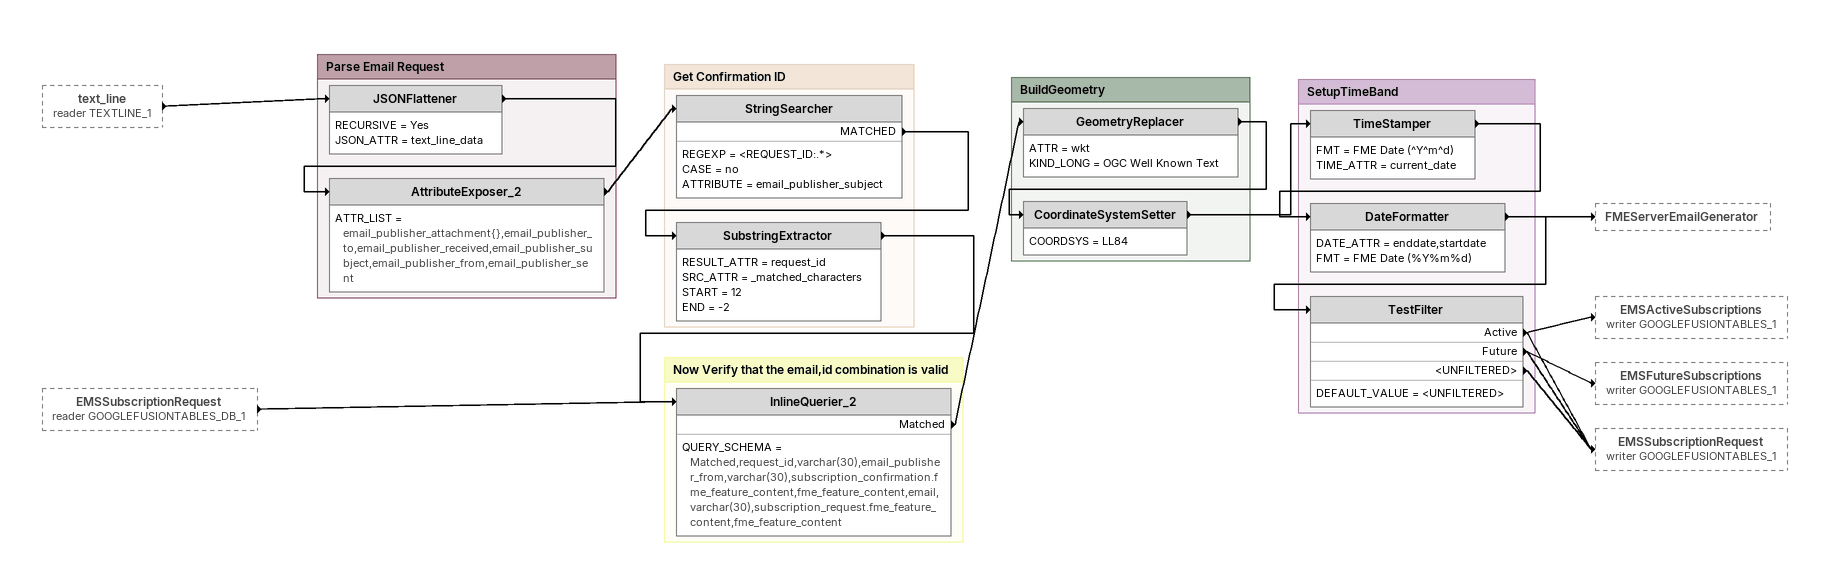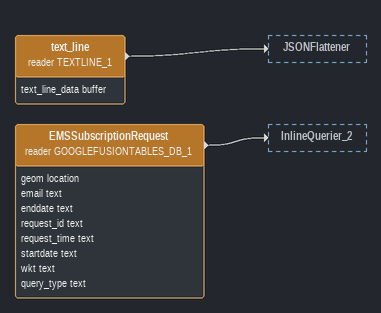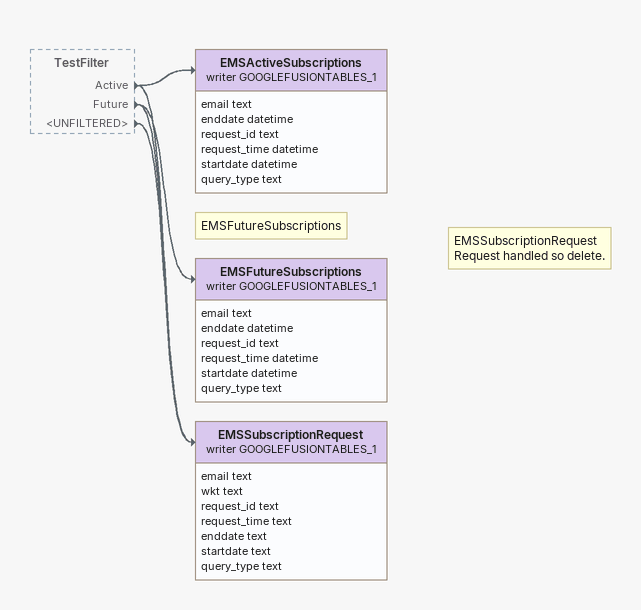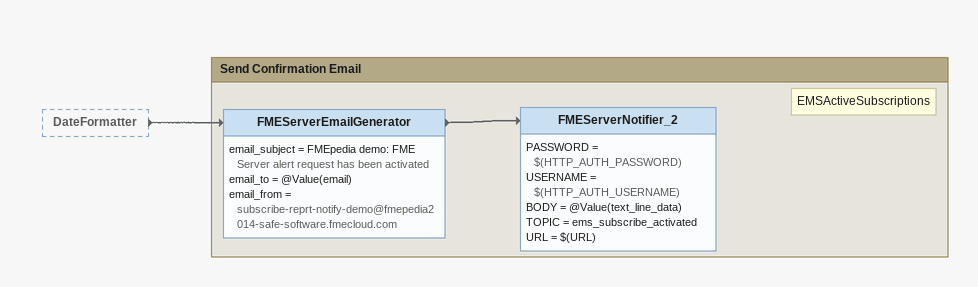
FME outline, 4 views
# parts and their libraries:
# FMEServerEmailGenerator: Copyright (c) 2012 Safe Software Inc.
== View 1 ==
text_line (reader TEXTLINE_1) [outside]
    -> JSONFlattener
EMSSubscriptionRequest (reader GOOGLEFUSIONTABLES_DB_1) [outside]
    -> InlineQuerier_2

Bookmark: Parse Email Request
JSONFlattener
    RECURSIVE = Yes
    JSON_ATTR = text_line_data
    -> AttributeExposer_2
AttributeExposer_2
    ATTR_LIST = email_publisher_attachment{},email_publisher_to,email_publisher_received,email_publisher_subject,email_publisher_from,email_publisher_sent
    -> StringSearcher

Bookmark: Get Confirmation ID
StringSearcher
    REGEXP = <REQUEST_ID:.*>
    CASE = no
    ATTRIBUTE = email_publisher_subject
    MATCHED -> SubstringExtractor
SubstringExtractor
    RESULT_ATTR = request_id
    SRC_ATTR = _matched_characters
    START = 12
    END = -2
    -> InlineQuerier_2

Bookmark: Now Verify that the email,id combination is valid
InlineQuerier_2
    QUERY_SCHEMA = Matched,request_id,varchar(30),email_publisher_from,varchar(30),subscription_confirmation.fme_feature_content,fme_feature_content,email,varchar(30),subscription_request.fme_feature_content,fme_feature_content
    Matched -> GeometryReplacer

Bookmark: BuildGeometry
GeometryReplacer
    ATTR = wkt
    KIND_LONG = OGC Well Known Text
    -> CoordinateSystemSetter
CoordinateSystemSetter
    COORDSYS = LL84
    -> TimeStamper

Bookmark: SetupTimeBand
TimeStamper
    FMT = FME Date (^Y^m^d)
    TIME_ATTR = current_date
    -> DateFormatter
DateFormatter
    DATE_ATTR = enddate,startdate
    FMT = FME Date (%Y%m%d)
    -> TestFilter
    -> FMEServerEmailGenerator
TestFilter
    DEFAULT_VALUE = <UNFILTERED>
    Active -> EMSActiveSubscriptions (writer GOOGLEFUSIONTABLES_1)
    Future -> EMSFutureSubscriptions (writer GOOGLEFUSIONTABLES_1)
    Future -> EMSSubscriptionRequest (writer GOOGLEFUSIONTABLES_1)
    Active -> EMSSubscriptionRequest (writer GOOGLEFUSIONTABLES_1)
    <UNFILTERED> -> EMSSubscriptionRequest (writer GOOGLEFUSIONTABLES_1)

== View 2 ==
text_line (reader TEXTLINE_1)
    attributes: text_line_data buffer
    -> JSONFlattener
EMSSubscriptionRequest (reader GOOGLEFUSIONTABLES_DB_1)
    attributes: geom location, email text, enddate text, request_id text, request_time text, startdate text, wkt text, query_type text
    -> InlineQuerier_2

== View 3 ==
TestFilter [outside]
    Active -> EMSActiveSubscriptions (writer GOOGLEFUSIONTABLES_1)
    Future -> EMSFutureSubscriptions (writer GOOGLEFUSIONTABLES_1)
    Future -> EMSSubscriptionRequest (writer GOOGLEFUSIONTABLES_1)
    Active -> EMSSubscriptionRequest (writer GOOGLEFUSIONTABLES_1)
    <UNFILTERED> -> EMSSubscriptionRequest (writer GOOGLEFUSIONTABLES_1)
EMSActiveSubscriptions (writer GOOGLEFUSIONTABLES_1)
    attributes: email text, enddate datetime, request_id text, request_time datetime, startdate datetime, query_type text
Note: EMSFutureSubscriptions
EMSFutureSubscriptions (writer GOOGLEFUSIONTABLES_1)
    attributes: email text, enddate datetime, request_id text, request_time datetime, startdate datetime, query_type text
Note: EMSSubscriptionRequest / Request handled so delete.
EMSSubscriptionRequest (writer GOOGLEFUSIONTABLES_1)
    attributes: email text, wkt text, request_id text, request_time text, enddate text, startdate text, query_type text

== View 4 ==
DateFormatter [outside]
    -> FMEServerEmailGenerator

Bookmark: Send Confirmation Email
FMEServerEmailGenerator
    email_subject = FMEpedia demo: FME Server alert request has been activated
    email_to = @Value(email)
    email_from = subscribe-reprt-notify-demo@fmepedia2014-safe-software.fmecloud.com
    -> FMEServerNotifier_2
Note: EMSActiveSubscriptions
FMEServerNotifier_2
    PASSWORD = $(HTTP_AUTH_PASSWORD)
    USERNAME = $(HTTP_AUTH_USERNAME)
    BODY = @Value(text_line_data)
    TOPIC = ems_subscribe_activated
    URL = $(URL)
